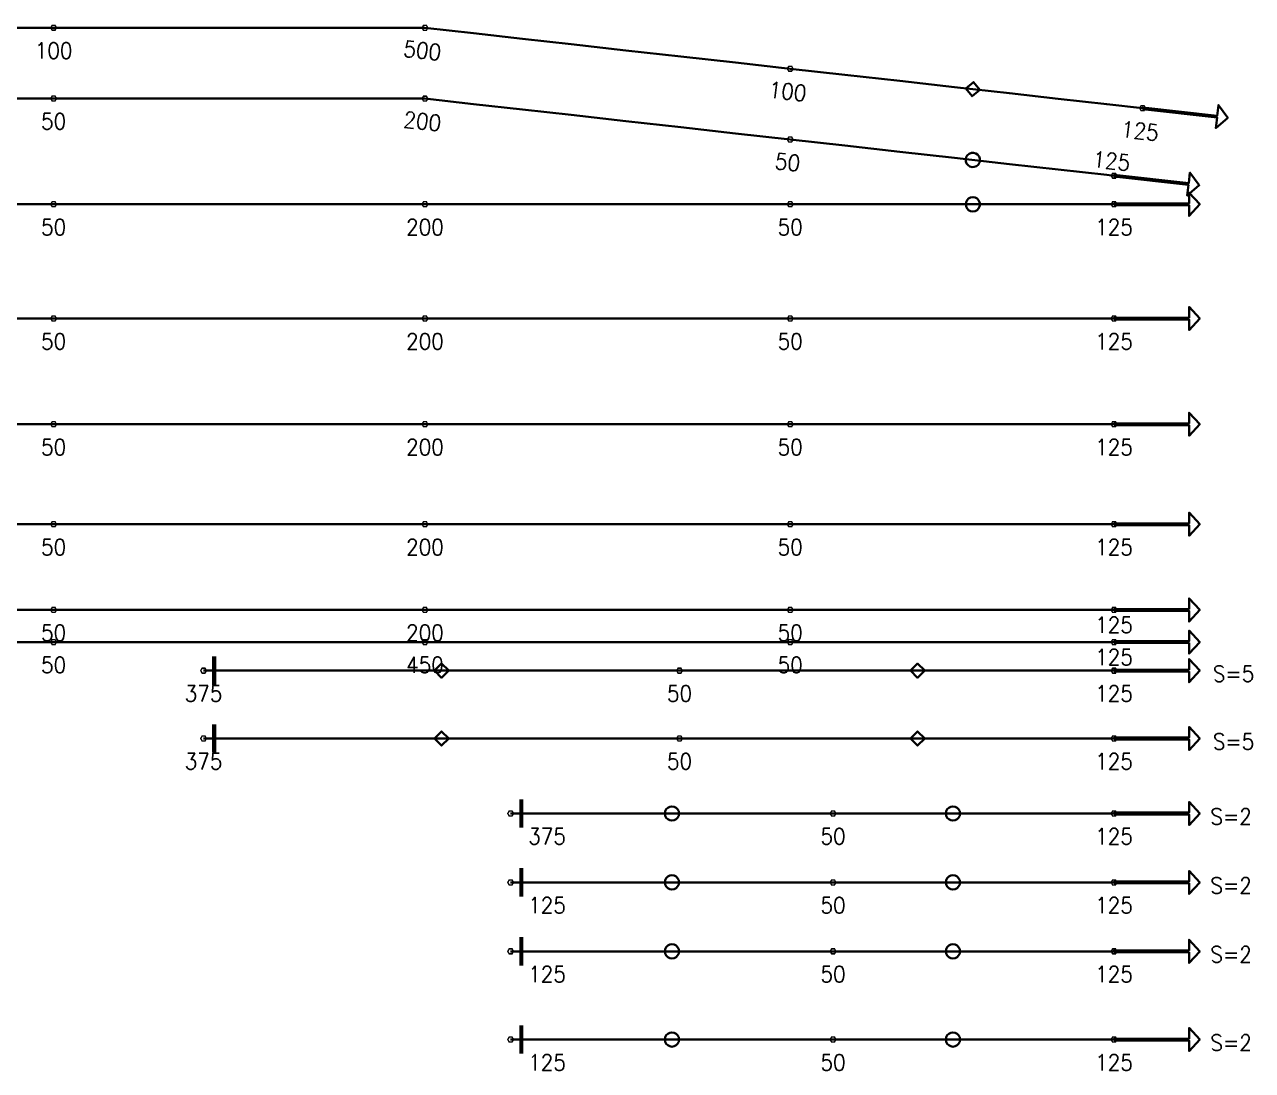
# Model space of a CAD drawing. Header units: millimetres. Extents: x 125183 to 591045, y -24154 to 44743.
# Drawn here: x 428643 to 445838, y 23652 to 38296 of the extents above; entities that cross this region are included whole.
import ezdxf

# ---------------------------------------------------------------- set-up
doc = ezdxf.new("R2010")
doc.units = ezdxf.units.MM
doc.layers.add('Current_plane_Column', color=7, linetype='Continuous', true_color=0x4b00ff)
doc.layers.add('NDC_S-TENDON', color=6, linetype='Continuous', lineweight=35)
doc.layers.add('NDC_S_ANNO', color=7, linetype='Continuous', lineweight=20)
doc.styles.get("Standard").update_dxf_attribs({"font": 'arial.ttf'})

# ---------------------------------------------------------------- blocks, each defined once
blk = doc.blocks.new('TDX')
at = {"layer": 'NDC_S-TENDON', "linetype": 'Continuous'}
for points, elevation in [([(46490, 28751, 20, 20, 0), (46470, 28786, 20, 20, 0), (46430, 28786, 20, 20, 0), (46410, 28751, 20, 20, 0), (46430, 28717, 20, 20, 0), (46470, 28717, 20, 20, 0)], 2500), ([(46490, 28751, 20, 20, 0), (46470, 28786, 20, 20, 0), (46430, 28786, 20, 20, 0), (46410, 28751, 20, 20, 0), (46430, 28717, 20, 20, 0), (46470, 28717, 20, 20, 0)], 2500), ([(51690, 28750, 20, 20, 0), (51670, 28785, 20, 20, 0), (51630, 28785, 20, 20, 0), (51610, 28750, 20, 20, 0), (51630, 28715, 20, 20, 0), (51670, 28715, 20, 20, 0)], 2900), ([(51690, 28750, 20, 20, 0), (51670, 28785, 20, 20, 0), (51630, 28785, 20, 20, 0), (51610, 28750, 20, 20, 0), (51630, 28715, 20, 20, 0), (51670, 28715, 20, 20, 0)], 2900), ([(51690, 28750, 20, 20, 0), (51670, 28785, 20, 20, 0), (51630, 28785, 20, 20, 0), (51610, 28750, 20, 20, 0), (51630, 28715, 20, 20, 0), (51670, 28715, 20, 20, 0)], 2900), ([(51690, 28750, 20, 20, 0), (51670, 28785, 20, 20, 0), (51630, 28785, 20, 20, 0), (51610, 28750, 20, 20, 0), (51630, 28715, 20, 20, 0), (51670, 28715, 20, 20, 0)], 2900), ([(56805, 28177, 20, 20, 0), (56785, 28212, 20, 20, 0), (56745, 28212, 20, 20, 0), (56725, 28177, 20, 20, 0), (56745, 28143, 20, 20, 0), (56785, 28143, 20, 20, 0)], 2500), ([(56805, 28177, 20, 20, 0), (56785, 28212, 20, 20, 0), (56745, 28212, 20, 20, 0), (56725, 28177, 20, 20, 0), (56745, 28143, 20, 20, 0), (56785, 28143, 20, 20, 0)], 2500), ([(46490, 27761, 20, 20, 0), (46470, 27796, 20, 20, 0), (46430, 27796, 20, 20, 0), (46410, 27761, 20, 20, 0), (46430, 27726, 20, 20, 0), (46470, 27726, 20, 20, 0)], 2800), ([(46490, 27761, 20, 20, 0), (46470, 27796, 20, 20, 0), (46430, 27796, 20, 20, 0), (46410, 27761, 20, 20, 0), (46430, 27726, 20, 20, 0), (46470, 27726, 20, 20, 0)], 2800), ([(51690, 27760, 20, 20, 0), (51670, 27794, 20, 20, 0), (51630, 27794, 20, 20, 0), (51610, 27760, 20, 20, 0), (51630, 27725, 20, 20, 0), (51670, 27725, 20, 20, 0)], 2950), ([(51690, 27760, 20, 20, 0), (51670, 27794, 20, 20, 0), (51630, 27794, 20, 20, 0), (51610, 27760, 20, 20, 0), (51630, 27725, 20, 20, 0), (51670, 27725, 20, 20, 0)], 2950), ([(51690, 27760, 20, 20, 0), (51670, 27794, 20, 20, 0), (51630, 27794, 20, 20, 0), (51610, 27760, 20, 20, 0), (51630, 27725, 20, 20, 0), (51670, 27725, 20, 20, 0)], 2950), ([(51690, 27760, 20, 20, 0), (51670, 27794, 20, 20, 0), (51630, 27794, 20, 20, 0), (51610, 27760, 20, 20, 0), (51630, 27725, 20, 20, 0), (51670, 27725, 20, 20, 0)], 2950), ([(61740, 27625, 20, 20, 0), (61720, 27660, 20, 20, 0), (61680, 27660, 20, 20, 0), (61660, 27625, 20, 20, 0), (61680, 27590, 20, 20, 0), (61720, 27590, 20, 20, 0)], 2875), ([(61740, 27625, 20, 20, 0), (61720, 27660, 20, 20, 0), (61680, 27660, 20, 20, 0), (61660, 27625, 20, 20, 0), (61680, 27590, 20, 20, 0), (61720, 27590, 20, 20, 0)], 2875), ([(56805, 27187, 20, 20, 0), (56785, 27222, 20, 20, 0), (56745, 27222, 20, 20, 0), (56725, 27187, 20, 20, 0), (56745, 27152, 20, 20, 0), (56785, 27152, 20, 20, 0)], 2800), ([(56805, 27187, 20, 20, 0), (56785, 27222, 20, 20, 0), (56745, 27222, 20, 20, 0), (56725, 27187, 20, 20, 0), (56745, 27152, 20, 20, 0), (56785, 27152, 20, 20, 0)], 2800), ([(61340, 26679, 20, 20, 0), (61320, 26714, 20, 20, 0), (61280, 26714, 20, 20, 0), (61260, 26679, 20, 20, 0), (61280, 26645, 20, 20, 0), (61320, 26645, 20, 20, 0)], 2875), ([(61340, 26679, 20, 20, 0), (61320, 26714, 20, 20, 0), (61280, 26714, 20, 20, 0), (61260, 26679, 20, 20, 0), (61280, 26645, 20, 20, 0), (61320, 26645, 20, 20, 0)], 2875), ([(46490, 26280, 20, 20, 0), (46470, 26315, 20, 20, 0), (46430, 26315, 20, 20, 0), (46410, 26280, 20, 20, 0), (46430, 26245, 20, 20, 0), (46470, 26245, 20, 20, 0)], 2800), ([(46490, 26280, 20, 20, 0), (46470, 26315, 20, 20, 0), (46430, 26315, 20, 20, 0), (46410, 26280, 20, 20, 0), (46430, 26245, 20, 20, 0), (46470, 26245, 20, 20, 0)], 2800), ([(51690, 26280, 20, 20, 0), (51670, 26315, 20, 20, 0), (51630, 26315, 20, 20, 0), (51610, 26280, 20, 20, 0), (51630, 26245, 20, 20, 0), (51670, 26245, 20, 20, 0)], 2950), ([(51690, 26280, 20, 20, 0), (51670, 26315, 20, 20, 0), (51630, 26315, 20, 20, 0), (51610, 26280, 20, 20, 0), (51630, 26245, 20, 20, 0), (51670, 26245, 20, 20, 0)], 2950), ([(51690, 26280, 20, 20, 0), (51670, 26315, 20, 20, 0), (51630, 26315, 20, 20, 0), (51610, 26280, 20, 20, 0), (51630, 26245, 20, 20, 0), (51670, 26245, 20, 20, 0)], 2950), ([(51690, 26280, 20, 20, 0), (51670, 26315, 20, 20, 0), (51630, 26315, 20, 20, 0), (51610, 26280, 20, 20, 0), (51630, 26245, 20, 20, 0), (51670, 26245, 20, 20, 0)], 2950), ([(56805, 26280, 20, 20, 0), (56785, 26315, 20, 20, 0), (56745, 26315, 20, 20, 0), (56725, 26280, 20, 20, 0), (56745, 26245, 20, 20, 0), (56785, 26245, 20, 20, 0)], 2800), ([(56805, 26280, 20, 20, 0), (56785, 26315, 20, 20, 0), (56745, 26315, 20, 20, 0), (56725, 26280, 20, 20, 0), (56745, 26245, 20, 20, 0), (56785, 26245, 20, 20, 0)], 2800), ([(61340, 26280, 20, 20, 0), (61320, 26315, 20, 20, 0), (61280, 26315, 20, 20, 0), (61260, 26280, 20, 20, 0), (61280, 26245, 20, 20, 0), (61320, 26245, 20, 20, 0)], 2875), ([(61340, 26280, 20, 20, 0), (61320, 26315, 20, 20, 0), (61280, 26315, 20, 20, 0), (61260, 26280, 20, 20, 0), (61280, 26245, 20, 20, 0), (61320, 26245, 20, 20, 0)], 2875), ([(46490, 24680, 20, 20, 0), (46470, 24715, 20, 20, 0), (46430, 24715, 20, 20, 0), (46410, 24680, 20, 20, 0), (46430, 24645, 20, 20, 0), (46470, 24645, 20, 20, 0)], 2800), ([(46490, 24680, 20, 20, 0), (46470, 24715, 20, 20, 0), (46430, 24715, 20, 20, 0), (46410, 24680, 20, 20, 0), (46430, 24645, 20, 20, 0), (46470, 24645, 20, 20, 0)], 2800), ([(51690, 24680, 20, 20, 0), (51670, 24715, 20, 20, 0), (51630, 24715, 20, 20, 0), (51610, 24680, 20, 20, 0), (51630, 24645, 20, 20, 0), (51670, 24645, 20, 20, 0)], 2950), ([(51690, 24680, 20, 20, 0), (51670, 24715, 20, 20, 0), (51630, 24715, 20, 20, 0), (51610, 24680, 20, 20, 0), (51630, 24645, 20, 20, 0), (51670, 24645, 20, 20, 0)], 2950), ([(51690, 24680, 20, 20, 0), (51670, 24715, 20, 20, 0), (51630, 24715, 20, 20, 0), (51610, 24680, 20, 20, 0), (51630, 24645, 20, 20, 0), (51670, 24645, 20, 20, 0)], 2950), ([(51690, 24680, 20, 20, 0), (51670, 24715, 20, 20, 0), (51630, 24715, 20, 20, 0), (51610, 24680, 20, 20, 0), (51630, 24645, 20, 20, 0), (51670, 24645, 20, 20, 0)], 2950), ([(56805, 24680, 20, 20, 0), (56785, 24715, 20, 20, 0), (56745, 24715, 20, 20, 0), (56725, 24680, 20, 20, 0), (56745, 24645, 20, 20, 0), (56785, 24645, 20, 20, 0)], 2800), ([(56805, 24680, 20, 20, 0), (56785, 24715, 20, 20, 0), (56745, 24715, 20, 20, 0), (56725, 24680, 20, 20, 0), (56745, 24645, 20, 20, 0), (56785, 24645, 20, 20, 0)], 2800), ([(61340, 24680, 20, 20, 0), (61320, 24715, 20, 20, 0), (61280, 24715, 20, 20, 0), (61260, 24680, 20, 20, 0), (61280, 24645, 20, 20, 0), (61320, 24645, 20, 20, 0)], 2875), ([(61340, 24680, 20, 20, 0), (61320, 24715, 20, 20, 0), (61280, 24715, 20, 20, 0), (61260, 24680, 20, 20, 0), (61280, 24645, 20, 20, 0), (61320, 24645, 20, 20, 0)], 2875), ([(46490, 23200, 20, 20, 0), (46470, 23235, 20, 20, 0), (46430, 23235, 20, 20, 0), (46410, 23200, 20, 20, 0), (46430, 23165, 20, 20, 0), (46470, 23165, 20, 20, 0)], 2800), ([(46490, 23200, 20, 20, 0), (46470, 23235, 20, 20, 0), (46430, 23235, 20, 20, 0), (46410, 23200, 20, 20, 0), (46430, 23165, 20, 20, 0), (46470, 23165, 20, 20, 0)], 2800), ([(51690, 23200, 20, 20, 0), (51670, 23235, 20, 20, 0), (51630, 23235, 20, 20, 0), (51610, 23200, 20, 20, 0), (51630, 23165, 20, 20, 0), (51670, 23165, 20, 20, 0)], 2950), ([(51690, 23200, 20, 20, 0), (51670, 23235, 20, 20, 0), (51630, 23235, 20, 20, 0), (51610, 23200, 20, 20, 0), (51630, 23165, 20, 20, 0), (51670, 23165, 20, 20, 0)], 2950), ([(51690, 23200, 20, 20, 0), (51670, 23235, 20, 20, 0), (51630, 23235, 20, 20, 0), (51610, 23200, 20, 20, 0), (51630, 23165, 20, 20, 0), (51670, 23165, 20, 20, 0)], 2950), ([(51690, 23200, 20, 20, 0), (51670, 23235, 20, 20, 0), (51630, 23235, 20, 20, 0), (51610, 23200, 20, 20, 0), (51630, 23165, 20, 20, 0), (51670, 23165, 20, 20, 0)], 2950), ([(56805, 23200, 20, 20, 0), (56785, 23235, 20, 20, 0), (56745, 23235, 20, 20, 0), (56725, 23200, 20, 20, 0), (56745, 23165, 20, 20, 0), (56785, 23165, 20, 20, 0)], 2800), ([(56805, 23200, 20, 20, 0), (56785, 23235, 20, 20, 0), (56745, 23235, 20, 20, 0), (56725, 23200, 20, 20, 0), (56745, 23165, 20, 20, 0), (56785, 23165, 20, 20, 0)], 2800), ([(61340, 23200, 20, 20, 0), (61320, 23235, 20, 20, 0), (61280, 23235, 20, 20, 0), (61260, 23200, 20, 20, 0), (61280, 23165, 20, 20, 0), (61320, 23165, 20, 20, 0)], 2875), ([(61340, 23200, 20, 20, 0), (61320, 23235, 20, 20, 0), (61280, 23235, 20, 20, 0), (61260, 23200, 20, 20, 0), (61280, 23165, 20, 20, 0), (61320, 23165, 20, 20, 0)], 2875), ([(46490, 21800, 20, 20, 0), (46470, 21835, 20, 20, 0), (46430, 21835, 20, 20, 0), (46410, 21800, 20, 20, 0), (46430, 21765, 20, 20, 0), (46470, 21765, 20, 20, 0)], 2800), ([(46490, 21800, 20, 20, 0), (46470, 21835, 20, 20, 0), (46430, 21835, 20, 20, 0), (46410, 21800, 20, 20, 0), (46430, 21765, 20, 20, 0), (46470, 21765, 20, 20, 0)], 2800), ([(51690, 21800, 20, 20, 0), (51670, 21835, 20, 20, 0), (51630, 21835, 20, 20, 0), (51610, 21800, 20, 20, 0), (51630, 21765, 20, 20, 0), (51670, 21765, 20, 20, 0)], 2950), ([(51690, 21800, 20, 20, 0), (51670, 21835, 20, 20, 0), (51630, 21835, 20, 20, 0), (51610, 21800, 20, 20, 0), (51630, 21765, 20, 20, 0), (51670, 21765, 20, 20, 0)], 2950), ([(51690, 21800, 20, 20, 0), (51670, 21835, 20, 20, 0), (51630, 21835, 20, 20, 0), (51610, 21800, 20, 20, 0), (51630, 21765, 20, 20, 0), (51670, 21765, 20, 20, 0)], 2950), ([(51690, 21800, 20, 20, 0), (51670, 21835, 20, 20, 0), (51630, 21835, 20, 20, 0), (51610, 21800, 20, 20, 0), (51630, 21765, 20, 20, 0), (51670, 21765, 20, 20, 0)], 2950), ([(56805, 21800, 20, 20, 0), (56785, 21835, 20, 20, 0), (56745, 21835, 20, 20, 0), (56725, 21800, 20, 20, 0), (56745, 21765, 20, 20, 0), (56785, 21765, 20, 20, 0)], 2800), ([(56805, 21800, 20, 20, 0), (56785, 21835, 20, 20, 0), (56745, 21835, 20, 20, 0), (56725, 21800, 20, 20, 0), (56745, 21765, 20, 20, 0), (56785, 21765, 20, 20, 0)], 2800), ([(61340, 21800, 20, 20, 0), (61320, 21835, 20, 20, 0), (61280, 21835, 20, 20, 0), (61260, 21800, 20, 20, 0), (61280, 21765, 20, 20, 0), (61320, 21765, 20, 20, 0)], 2875), ([(61340, 21800, 20, 20, 0), (61320, 21835, 20, 20, 0), (61280, 21835, 20, 20, 0), (61260, 21800, 20, 20, 0), (61280, 21765, 20, 20, 0), (61320, 21765, 20, 20, 0)], 2875), ([(46490, 20600, 20, 20, 0), (46470, 20635, 20, 20, 0), (46430, 20635, 20, 20, 0), (46410, 20600, 20, 20, 0), (46430, 20565, 20, 20, 0), (46470, 20565, 20, 20, 0)], 2800), ([(46490, 20600, 20, 20, 0), (46470, 20635, 20, 20, 0), (46430, 20635, 20, 20, 0), (46410, 20600, 20, 20, 0), (46430, 20565, 20, 20, 0), (46470, 20565, 20, 20, 0)], 2800), ([(51690, 20600, 20, 20, 0), (51670, 20635, 20, 20, 0), (51630, 20635, 20, 20, 0), (51610, 20600, 20, 20, 0), (51630, 20565, 20, 20, 0), (51670, 20565, 20, 20, 0)], 2950), ([(51690, 20600, 20, 20, 0), (51670, 20635, 20, 20, 0), (51630, 20635, 20, 20, 0), (51610, 20600, 20, 20, 0), (51630, 20565, 20, 20, 0), (51670, 20565, 20, 20, 0)], 2950), ([(51690, 20600, 20, 20, 0), (51670, 20635, 20, 20, 0), (51630, 20635, 20, 20, 0), (51610, 20600, 20, 20, 0), (51630, 20565, 20, 20, 0), (51670, 20565, 20, 20, 0)], 2950), ([(51690, 20600, 20, 20, 0), (51670, 20635, 20, 20, 0), (51630, 20635, 20, 20, 0), (51610, 20600, 20, 20, 0), (51630, 20565, 20, 20, 0), (51670, 20565, 20, 20, 0)], 2950), ([(56805, 20600, 20, 20, 0), (56785, 20635, 20, 20, 0), (56745, 20635, 20, 20, 0), (56725, 20600, 20, 20, 0), (56745, 20565, 20, 20, 0), (56785, 20565, 20, 20, 0)], 2800), ([(56805, 20600, 20, 20, 0), (56785, 20635, 20, 20, 0), (56745, 20635, 20, 20, 0), (56725, 20600, 20, 20, 0), (56745, 20565, 20, 20, 0), (56785, 20565, 20, 20, 0)], 2800), ([(61340, 20600, 20, 20, 0), (61320, 20635, 20, 20, 0), (61280, 20635, 20, 20, 0), (61260, 20600, 20, 20, 0), (61280, 20565, 20, 20, 0), (61320, 20565, 20, 20, 0)], 2875), ([(61340, 20600, 20, 20, 0), (61320, 20635, 20, 20, 0), (61280, 20635, 20, 20, 0), (61260, 20600, 20, 20, 0), (61280, 20565, 20, 20, 0), (61320, 20565, 20, 20, 0)], 2875), ([(46490, 20150, 20, 20, 0), (46470, 20185, 20, 20, 0), (46430, 20185, 20, 20, 0), (46410, 20150, 20, 20, 0), (46430, 20115, 20, 20, 0), (46470, 20115, 20, 20, 0)], 2550), ([(46490, 20150, 20, 20, 0), (46470, 20185, 20, 20, 0), (46430, 20185, 20, 20, 0), (46410, 20150, 20, 20, 0), (46430, 20115, 20, 20, 0), (46470, 20115, 20, 20, 0)], 2550), ([(51690, 20150, 20, 20, 0), (51670, 20185, 20, 20, 0), (51630, 20185, 20, 20, 0), (51610, 20150, 20, 20, 0), (51630, 20115, 20, 20, 0), (51670, 20115, 20, 20, 0)], 2950), ([(51690, 20150, 20, 20, 0), (51670, 20185, 20, 20, 0), (51630, 20185, 20, 20, 0), (51610, 20150, 20, 20, 0), (51630, 20115, 20, 20, 0), (51670, 20115, 20, 20, 0)], 2950), ([(51690, 20150, 20, 20, 0), (51670, 20185, 20, 20, 0), (51630, 20185, 20, 20, 0), (51610, 20150, 20, 20, 0), (51630, 20115, 20, 20, 0), (51670, 20115, 20, 20, 0)], 2950), ([(51690, 20150, 20, 20, 0), (51670, 20185, 20, 20, 0), (51630, 20185, 20, 20, 0), (51610, 20150, 20, 20, 0), (51630, 20115, 20, 20, 0), (51670, 20115, 20, 20, 0)], 2950), ([(56805, 20150, 20, 20, 0), (56785, 20185, 20, 20, 0), (56745, 20185, 20, 20, 0), (56725, 20150, 20, 20, 0), (56745, 20115, 20, 20, 0), (56785, 20115, 20, 20, 0)], 2550), ([(56805, 20150, 20, 20, 0), (56785, 20185, 20, 20, 0), (56745, 20185, 20, 20, 0), (56725, 20150, 20, 20, 0), (56745, 20115, 20, 20, 0), (56785, 20115, 20, 20, 0)], 2550), ([(61340, 20150, 20, 20, 0), (61320, 20185, 20, 20, 0), (61280, 20185, 20, 20, 0), (61260, 20150, 20, 20, 0), (61280, 20115, 20, 20, 0), (61320, 20115, 20, 20, 0)], 2875), ([(61340, 20150, 20, 20, 0), (61320, 20185, 20, 20, 0), (61280, 20185, 20, 20, 0), (61260, 20150, 20, 20, 0), (61280, 20115, 20, 20, 0), (61320, 20115, 20, 20, 0)], 2875), ([(48590, 19750, 20, 20, 0), (48570, 19785, 20, 20, 0), (48530, 19785, 20, 20, 0), (48510, 19750, 20, 20, 0), (48530, 19715, 20, 20, 0), (48570, 19715, 20, 20, 0)], 2875), ([(48590, 19750, 20, 20, 0), (48570, 19785, 20, 20, 0), (48530, 19785, 20, 20, 0), (48510, 19750, 20, 20, 0), (48530, 19715, 20, 20, 0), (48570, 19715, 20, 20, 0)], 2875), ([(55255, 19750, 20, 20, 0), (55235, 19785, 20, 20, 0), (55195, 19785, 20, 20, 0), (55175, 19750, 20, 20, 0), (55195, 19715, 20, 20, 0), (55235, 19715, 20, 20, 0)], 2550), ([(55255, 19750, 20, 20, 0), (55235, 19785, 20, 20, 0), (55195, 19785, 20, 20, 0), (55175, 19750, 20, 20, 0), (55195, 19715, 20, 20, 0), (55235, 19715, 20, 20, 0)], 2550), ([(61340, 19750, 20, 20, 0), (61320, 19785, 20, 20, 0), (61280, 19785, 20, 20, 0), (61260, 19750, 20, 20, 0), (61280, 19715, 20, 20, 0), (61320, 19715, 20, 20, 0)], 2875), ([(61340, 19750, 20, 20, 0), (61320, 19785, 20, 20, 0), (61280, 19785, 20, 20, 0), (61260, 19750, 20, 20, 0), (61280, 19715, 20, 20, 0), (61320, 19715, 20, 20, 0)], 2875), ([(48590, 18800, 20, 20, 0), (48570, 18835, 20, 20, 0), (48530, 18835, 20, 20, 0), (48510, 18800, 20, 20, 0), (48530, 18765, 20, 20, 0), (48570, 18765, 20, 20, 0)], 2875), ([(48590, 18800, 20, 20, 0), (48570, 18835, 20, 20, 0), (48530, 18835, 20, 20, 0), (48510, 18800, 20, 20, 0), (48530, 18765, 20, 20, 0), (48570, 18765, 20, 20, 0)], 2875), ([(55255, 18800, 20, 20, 0), (55235, 18835, 20, 20, 0), (55195, 18835, 20, 20, 0), (55175, 18800, 20, 20, 0), (55195, 18765, 20, 20, 0), (55235, 18765, 20, 20, 0)], 2550), ([(55255, 18800, 20, 20, 0), (55235, 18835, 20, 20, 0), (55195, 18835, 20, 20, 0), (55175, 18800, 20, 20, 0), (55195, 18765, 20, 20, 0), (55235, 18765, 20, 20, 0)], 2550), ([(61340, 18800, 20, 20, 0), (61320, 18835, 20, 20, 0), (61280, 18835, 20, 20, 0), (61260, 18800, 20, 20, 0), (61280, 18765, 20, 20, 0), (61320, 18765, 20, 20, 0)], 2875), ([(61340, 18800, 20, 20, 0), (61320, 18835, 20, 20, 0), (61280, 18835, 20, 20, 0), (61260, 18800, 20, 20, 0), (61280, 18765, 20, 20, 0), (61320, 18765, 20, 20, 0)], 2875), ([(52890, 17750, 20, 20, 0), (52870, 17785, 20, 20, 0), (52830, 17785, 20, 20, 0), (52810, 17750, 20, 20, 0), (52830, 17715, 20, 20, 0), (52870, 17715, 20, 20, 0)], 2875), ([(52890, 17750, 20, 20, 0), (52870, 17785, 20, 20, 0), (52830, 17785, 20, 20, 0), (52810, 17750, 20, 20, 0), (52830, 17715, 20, 20, 0), (52870, 17715, 20, 20, 0)], 2875), ([(57405, 17750, 20, 20, 0), (57385, 17785, 20, 20, 0), (57345, 17785, 20, 20, 0), (57325, 17750, 20, 20, 0), (57345, 17715, 20, 20, 0), (57385, 17715, 20, 20, 0)], 2550), ([(57405, 17750, 20, 20, 0), (57385, 17785, 20, 20, 0), (57345, 17785, 20, 20, 0), (57325, 17750, 20, 20, 0), (57345, 17715, 20, 20, 0), (57385, 17715, 20, 20, 0)], 2550), ([(61340, 17750, 20, 20, 0), (61320, 17785, 20, 20, 0), (61280, 17785, 20, 20, 0), (61260, 17750, 20, 20, 0), (61280, 17715, 20, 20, 0), (61320, 17715, 20, 20, 0)], 2875), ([(61340, 17750, 20, 20, 0), (61320, 17785, 20, 20, 0), (61280, 17785, 20, 20, 0), (61260, 17750, 20, 20, 0), (61280, 17715, 20, 20, 0), (61320, 17715, 20, 20, 0)], 2875), ([(52890, 16785, 20, 20, 0), (52870, 16820, 20, 20, 0), (52830, 16820, 20, 20, 0), (52810, 16785, 20, 20, 0), (52830, 16750, 20, 20, 0), (52870, 16750, 20, 20, 0)], 2875), ([(52890, 16785, 20, 20, 0), (52870, 16820, 20, 20, 0), (52830, 16820, 20, 20, 0), (52810, 16785, 20, 20, 0), (52830, 16750, 20, 20, 0), (52870, 16750, 20, 20, 0)], 2875), ([(57405, 16785, 20, 20, 0), (57385, 16820, 20, 20, 0), (57345, 16820, 20, 20, 0), (57325, 16785, 20, 20, 0), (57345, 16750, 20, 20, 0), (57385, 16750, 20, 20, 0)], 2800), ([(57405, 16785, 20, 20, 0), (57385, 16820, 20, 20, 0), (57345, 16820, 20, 20, 0), (57325, 16785, 20, 20, 0), (57345, 16750, 20, 20, 0), (57385, 16750, 20, 20, 0)], 2800), ([(61340, 16785, 20, 20, 0), (61320, 16820, 20, 20, 0), (61280, 16820, 20, 20, 0), (61260, 16785, 20, 20, 0), (61280, 16750, 20, 20, 0), (61320, 16750, 20, 20, 0)], 2875), ([(61340, 16785, 20, 20, 0), (61320, 16820, 20, 20, 0), (61280, 16820, 20, 20, 0), (61260, 16785, 20, 20, 0), (61280, 16750, 20, 20, 0), (61320, 16750, 20, 20, 0)], 2875), ([(52890, 15820, 20, 20, 0), (52870, 15855, 20, 20, 0), (52830, 15855, 20, 20, 0), (52810, 15820, 20, 20, 0), (52830, 15785, 20, 20, 0), (52870, 15785, 20, 20, 0)], 2873), ([(52890, 15820, 20, 20, 0), (52870, 15855, 20, 20, 0), (52830, 15855, 20, 20, 0), (52810, 15820, 20, 20, 0), (52830, 15785, 20, 20, 0), (52870, 15785, 20, 20, 0)], 2873), ([(57405, 15820, 20, 20, 0), (57385, 15855, 20, 20, 0), (57345, 15855, 20, 20, 0), (57325, 15820, 20, 20, 0), (57345, 15785, 20, 20, 0), (57385, 15785, 20, 20, 0)], 2798), ([(57405, 15820, 20, 20, 0), (57385, 15855, 20, 20, 0), (57345, 15855, 20, 20, 0), (57325, 15820, 20, 20, 0), (57345, 15785, 20, 20, 0), (57385, 15785, 20, 20, 0)], 2798), ([(61340, 15820, 20, 20, 0), (61320, 15855, 20, 20, 0), (61280, 15855, 20, 20, 0), (61260, 15820, 20, 20, 0), (61280, 15785, 20, 20, 0), (61320, 15785, 20, 20, 0)], 2873), ([(61340, 15820, 20, 20, 0), (61320, 15855, 20, 20, 0), (61280, 15855, 20, 20, 0), (61260, 15820, 20, 20, 0), (61280, 15785, 20, 20, 0), (61320, 15785, 20, 20, 0)], 2873), ([(52890, 14585, 20, 20, 0), (52870, 14620, 20, 20, 0), (52830, 14620, 20, 20, 0), (52810, 14585, 20, 20, 0), (52830, 14550, 20, 20, 0), (52870, 14550, 20, 20, 0)], 2876), ([(52890, 14585, 20, 20, 0), (52870, 14620, 20, 20, 0), (52830, 14620, 20, 20, 0), (52810, 14585, 20, 20, 0), (52830, 14550, 20, 20, 0), (52870, 14550, 20, 20, 0)], 2876), ([(57405, 14585, 20, 20, 0), (57385, 14620, 20, 20, 0), (57345, 14620, 20, 20, 0), (57325, 14585, 20, 20, 0), (57345, 14550, 20, 20, 0), (57385, 14550, 20, 20, 0)], 2801), ([(57405, 14585, 20, 20, 0), (57385, 14620, 20, 20, 0), (57345, 14620, 20, 20, 0), (57325, 14585, 20, 20, 0), (57345, 14550, 20, 20, 0), (57385, 14550, 20, 20, 0)], 2801), ([(61340, 14585, 20, 20, 0), (61320, 14620, 20, 20, 0), (61280, 14620, 20, 20, 0), (61260, 14585, 20, 20, 0), (61280, 14550, 20, 20, 0), (61320, 14550, 20, 20, 0)], 2876), ([(61340, 14585, 20, 20, 0), (61320, 14620, 20, 20, 0), (61280, 14620, 20, 20, 0), (61260, 14585, 20, 20, 0), (61280, 14550, 20, 20, 0), (61320, 14550, 20, 20, 0)], 2876)]:
    blk.add_lwpolyline(points, format="xyseb", close=True, dxfattribs=dict(at, elevation=elevation))
for points, elevation in [([(59223, 27902), (59311, 27792), (59422, 27880), (59334, 27991), (59223, 27902)], 2659), ([(61699, 27613), (62742, 27496), (62725, 27347), (62893, 27492), (62762, 27669), (62745, 27520), (61701, 27637)], 2875), ([(59223, 26912), (59225, 26881), (59236, 26851), (59255, 26827), (59281, 26810), (59311, 26801), (59343, 26803), (59372, 26814), (59396, 26833), (59414, 26859), (59422, 26890), (59420, 26921), (59409, 26950), (59390, 26975), (59364, 26992), (59334, 27000), (59302, 26999), (59273, 26988), (59249, 26968), (59231, 26942), (59223, 26912)], 2832), ([(61299, 26667), (62342, 26551), (62325, 26402), (62493, 26546), (62362, 26724), (62345, 26575), (61301, 26691)], 2875), ([(59223, 26280), (59227, 26249), (59242, 26221), (59264, 26199), (59292, 26185), (59323, 26180), (59353, 26185), (59381, 26199), (59403, 26221), (59418, 26249), (59423, 26280), (59418, 26311), (59403, 26339), (59381, 26361), (59353, 26375), (59323, 26380), (59292, 26375), (59264, 26361), (59242, 26339), (59227, 26311), (59223, 26280)], 2832), ([(61300, 26268), (62350, 26268), (62350, 26118), (62500, 26280), (62350, 26442), (62350, 26292), (61300, 26292)], 2875), ([(61300, 24668), (62350, 24668), (62350, 24518), (62500, 24680), (62350, 24842), (62350, 24692), (61300, 24692)], 2875), ([(61300, 23188), (62350, 23188), (62350, 23038), (62500, 23200), (62350, 23362), (62350, 23212), (61300, 23212)], 2875), ([(61300, 21788), (62350, 21788), (62350, 21638), (62500, 21800), (62350, 21962), (62350, 21812), (61300, 21812)], 2875), ([(61300, 20588), (62350, 20588), (62350, 20438), (62500, 20600), (62350, 20762), (62350, 20612), (61300, 20612)], 2875), ([(61300, 20138), (62350, 20138), (62350, 19988), (62500, 20150), (62350, 20312), (62350, 20162), (61300, 20162)], 2875), ([(51783, 19750), (51883, 19650), (51983, 19750), (51883, 19850), (51783, 19750)], 2691), ([(58448, 19750), (58548, 19650), (58648, 19750), (58548, 19850), (58448, 19750)], 2691), ([(61300, 19738), (62350, 19738), (62350, 19588), (62500, 19750), (62350, 19912), (62350, 19762), (61300, 19762)], 2875), ([(61300, 18788), (62350, 18788), (62350, 18638), (62500, 18800), (62350, 18962), (62350, 18812), (61300, 18812)], 2875), ([(51783, 18800), (51883, 18700), (51983, 18800), (51883, 18900), (51783, 18800)], 2691), ([(58448, 18800), (58548, 18700), (58648, 18800), (58548, 18900), (58448, 18800)], 2691), ([(61300, 17738), (62350, 17738), (62350, 17588), (62500, 17750), (62350, 17912), (62350, 17762), (61300, 17762)], 2875), ([(55007, 17750), (55012, 17719), (55027, 17691), (55049, 17669), (55077, 17655), (55107, 17650), (55138, 17655), (55166, 17669), (55188, 17691), (55203, 17719), (55207, 17750), (55203, 17781), (55188, 17809), (55166, 17831), (55138, 17845), (55107, 17850), (55077, 17845), (55049, 17831), (55027, 17809), (55012, 17781), (55007, 17750)], 2691), ([(58942, 17750), (58947, 17719), (58962, 17691), (58984, 17669), (59012, 17655), (59042, 17650), (59073, 17655), (59101, 17669), (59123, 17691), (59138, 17719), (59142, 17750), (59138, 17781), (59123, 17809), (59101, 17831), (59073, 17845), (59042, 17850), (59012, 17845), (58984, 17831), (58962, 17809), (58947, 17781), (58942, 17750)], 2691), ([(55007, 16785), (55012, 16754), (55027, 16726), (55049, 16704), (55077, 16690), (55107, 16685), (55138, 16690), (55166, 16704), (55188, 16726), (55203, 16754), (55207, 16785), (55203, 16816), (55188, 16844), (55166, 16866), (55138, 16880), (55107, 16885), (55077, 16880), (55049, 16866), (55027, 16844), (55012, 16816), (55007, 16785)], 2832), ([(58942, 16785), (58947, 16754), (58962, 16726), (58984, 16704), (59012, 16690), (59042, 16685), (59073, 16690), (59101, 16704), (59123, 16726), (59138, 16754), (59142, 16785), (59138, 16816), (59123, 16844), (59101, 16866), (59073, 16880), (59042, 16885), (59012, 16880), (58984, 16866), (58962, 16844), (58947, 16816), (58942, 16785)], 2832), ([(61300, 16773), (62350, 16773), (62350, 16623), (62500, 16785), (62350, 16947), (62350, 16797), (61300, 16797)], 2875), ([(55007, 15820), (55012, 15789), (55027, 15761), (55049, 15739), (55077, 15725), (55107, 15720), (55138, 15725), (55166, 15739), (55188, 15761), (55203, 15789), (55207, 15820), (55203, 15851), (55188, 15879), (55166, 15901), (55138, 15915), (55107, 15920), (55077, 15915), (55049, 15901), (55027, 15879), (55012, 15851), (55007, 15820)], 2831), ([(58942, 15820), (58947, 15789), (58962, 15761), (58984, 15739), (59012, 15725), (59042, 15720), (59073, 15725), (59101, 15739), (59123, 15761), (59138, 15789), (59142, 15820), (59138, 15851), (59123, 15879), (59101, 15901), (59073, 15915), (59042, 15920), (59012, 15915), (58984, 15901), (58962, 15879), (58947, 15851), (58942, 15820)], 2831), ([(61300, 15808), (62350, 15808), (62350, 15658), (62500, 15820), (62350, 15982), (62350, 15832), (61300, 15832)], 2873), ([(55007, 14585), (55012, 14554), (55027, 14526), (55049, 14504), (55077, 14490), (55107, 14485), (55138, 14490), (55166, 14504), (55188, 14526), (55203, 14554), (55207, 14585), (55203, 14616), (55188, 14644), (55166, 14666), (55138, 14680), (55107, 14685), (55077, 14680), (55049, 14666), (55027, 14644), (55012, 14616), (55007, 14585)], 2833), ([(58942, 14585), (58947, 14554), (58962, 14526), (58984, 14504), (59012, 14490), (59042, 14485), (59073, 14490), (59101, 14504), (59123, 14526), (59138, 14554), (59142, 14585), (59138, 14616), (59123, 14644), (59101, 14666), (59073, 14680), (59042, 14685), (59012, 14680), (58984, 14666), (58962, 14644), (58947, 14616), (58942, 14585)], 2833), ([(61300, 14573), (62350, 14573), (62350, 14423), (62500, 14585), (62350, 14747), (62350, 14597), (61300, 14597)], 2876)]:
    blk.add_lwpolyline(points, close=True, dxfattribs=dict(at, elevation=elevation))
for points, elevation in [([(48700, 19950, 60, 60, 0), (48700, 19550, 60, 60, 0)], 2875), ([(48700, 19000, 60, 60, 0), (48700, 18600, 60, 60, 0)], 2875), ([(53000, 17950, 60, 60, 0), (53000, 17550, 60, 60, 0)], 2875), ([(53000, 16985, 60, 60, 0), (53000, 16585, 60, 60, 0)], 2875), ([(53000, 16020, 60, 60, 0), (53000, 15620, 60, 60, 0)], 2873), ([(53000, 14785, 60, 60, 0), (53000, 14385, 60, 60, 0)], 2876)]:
    blk.add_lwpolyline(points, format="xyseb", dxfattribs=dict(at, elevation=elevation))
for points in [[(41250, 28753, 2900), (41943, 28753, 2882), (42637, 28752, 2829), (43330, 28752, 2740), (44370, 28752, 2607), (45410, 28752, 2527), (46450, 28751, 2500), (47490, 28751, 2527), (48530, 28751, 2607), (49570, 28751, 2740), (50263, 28750, 2829), (50957, 28750, 2882), (51650, 28750, 2900)], [(51650, 28750, 2900), (52332, 28674, 2882), (53014, 28597, 2829), (53696, 28521, 2740), (54463, 28435, 2635), (55231, 28349, 2560), (55998, 28263, 2515), (56765, 28177, 2500), (57532, 28092, 2514), (58300, 28006, 2556), (59067, 27920, 2627), (59834, 27834, 2725), (60516, 27758, 2808), (61198, 27681, 2858), (61700, 27625, 0)], [(41250, 27762, 2950), (41943, 27762, 2943), (42637, 27762, 2923), (43330, 27762, 2890), (44370, 27761, 2840), (45410, 27761, 2810), (46450, 27761, 2800), (47490, 27761, 2810), (48530, 27760, 2840), (49570, 27760, 2890), (50263, 27760, 2923), (50957, 27760, 2943), (51650, 27760, 2950)], [(51650, 27760, 2950), (52332, 27683, 2943), (53014, 27607, 2923), (53696, 27531, 2890), (54463, 27445, 2851), (55231, 27359, 2822), (55998, 27273, 2806), (56765, 27187, 2800), (57532, 27101, 2803), (58300, 27015, 2811), (59067, 26929, 2825), (59834, 26843, 2845), (60516, 26767, 2862), (61198, 26691, 2872), (61300, 26679, 2872)], [(41250, 26280, 2950), (41943, 26280, 2943), (42637, 26280, 2923), (43330, 26280, 2890), (44110, 26280, 2851), (44890, 26280, 2822), (45670, 26280, 2806), (46450, 26280, 2800), (47230, 26280, 2806), (48010, 26280, 2822), (48790, 26280, 2851), (49570, 26280, 2890), (50263, 26280, 2923), (50957, 26280, 2943), (51650, 26280, 2950)], [(51650, 26280, 2950), (52332, 26280, 2943), (53014, 26280, 2923), (53696, 26280, 2890), (54719, 26280, 2840), (55742, 26280, 2810), (56765, 26280, 2800), (57788, 26280, 2805), (58811, 26280, 2820), (59834, 26280, 2845), (60516, 26280, 2862), (61198, 26280, 2872), (61300, 26280, 0)], [(41250, 24680, 2950), (41943, 24680, 2943), (42637, 24680, 2923), (43330, 24680, 2890), (44110, 24680, 2851), (44890, 24680, 2822), (45670, 24680, 2806), (46450, 24680, 2800), (47230, 24680, 2806), (48010, 24680, 2822), (48790, 24680, 2851), (49570, 24680, 2890), (50263, 24680, 2923), (50957, 24680, 2943), (51650, 24680, 2950)], [(51650, 24680, 2950), (52332, 24680, 2943), (53014, 24680, 2923), (53696, 24680, 2890), (54719, 24680, 2840), (55742, 24680, 2810), (56765, 24680, 2800), (57788, 24680, 2805), (58811, 24680, 2820), (59254, 24680, -30), (59936, 24680, -13), (60618, 24680, -3), (61300, 24680, 0)], [(41250, 23200, 2950), (41943, 23200, 2943), (42637, 23200, 2923), (43330, 23200, 2890), (44110, 23200, 2851), (44890, 23200, 2822), (45670, 23200, 2806), (46450, 23200, 2800), (47230, 23200, 2806), (48010, 23200, 2822), (48790, 23200, 2851), (49570, 23200, 2890), (50263, 23200, 2923), (50957, 23200, 2943), (51650, 23200, 2950)], [(51650, 23200, 2950), (52332, 23200, 2943), (53014, 23200, 2923), (53696, 23200, 2890), (54719, 23200, 2840), (55742, 23200, 2810), (56765, 23200, 2800), (57788, 23200, 2805), (58811, 23200, 2820), (59254, 23200, -30), (59936, 23200, -13), (60618, 23200, -3), (61300, 23200, 0)], [(41250, 21800, 2950), (41943, 21800, 2943), (42637, 21800, 2923), (43330, 21800, 2890), (44110, 21800, 2851), (44890, 21800, 2822), (45670, 21800, 2806), (46450, 21800, 2800), (47230, 21800, 2806), (48010, 21800, 2822), (48790, 21800, 2851), (49570, 21800, 2890), (50263, 21800, 2923), (50957, 21800, 2943), (51650, 21800, 2950)], [(51650, 21800, 2950), (52332, 21800, 2943), (53014, 21800, 2923), (53696, 21800, 2890), (54719, 21800, 2840), (55742, 21800, 2810), (56765, 21800, 2800), (57788, 21800, 2805), (58811, 21800, 2820), (59254, 21800, -30), (59936, 21800, -13), (60618, 21800, -3), (61300, 21800, 0)], [(41250, 20600, 2950), (41943, 20600, 2943), (42637, 20600, 2923), (43330, 20600, 2890), (44110, 20600, 2851), (44890, 20600, 2822), (45670, 20600, 2806), (46450, 20600, 2800), (47230, 20600, 2806), (48010, 20600, 2822), (48790, 20600, 2851), (49570, 20600, 2890), (50263, 20600, 2923), (50957, 20600, 2943), (51650, 20600, 2950)], [(51650, 20600, 2950), (52332, 20600, 2943), (53014, 20600, 2923), (53696, 20600, 2890), (54719, 20600, 2840), (55742, 20600, 2810), (56765, 20600, 2800), (57788, 20600, 2805), (58811, 20600, 2820), (59254, 20600, -30), (59936, 20600, -13), (60618, 20600, -3), (61300, 20600, 0)], [(41250, 20150, 2950), (41943, 20150, 2932), (42637, 20150, 2879), (43330, 20150, 2790), (44110, 20150, 2685), (44890, 20150, 2610), (45670, 20150, 2565), (46450, 20150, 2550), (47230, 20150, 2565), (48010, 20150, 2610), (48790, 20150, 2685), (49570, 20150, 2790), (50263, 20150, 2879), (50957, 20150, 2932), (51650, 20150, 2950)], [(51650, 20150, 2950), (52332, 20150, 2932), (53014, 20150, 2879), (53696, 20150, 2790), (54719, 20150, 2657), (55742, 20150, 2577), (56765, 20150, 2550), (57788, 20150, 2572), (58811, 20150, 2637), (59254, 20150, -130), (59936, 20150, -58), (60618, 20150, -14), (61300, 20150, 0)], [(48550, 19750, 2875), (49439, 19750, 2861), (50327, 19750, 2817), (51216, 19750, 2745), (52549, 19750, 2637), (53882, 19750, 2572), (55215, 19750, 2550), (56548, 19750, 2572), (57881, 19750, 2637), (59214, 19750, 2745), (59523, 19750, -58), (60411, 19750, -14), (61300, 19750, 0)], [(48550, 18800, 2875), (49439, 18800, 2861), (50327, 18800, 2817), (51216, 18800, 2745), (52549, 18800, 2637), (53882, 18800, 2572), (55215, 18800, 2550), (56548, 18800, 2572), (57881, 18800, 2637), (59214, 18800, 2745), (59523, 18800, -58), (60411, 18800, -14), (61300, 18800, 0)], [(52850, 17750, 2875), (53452, 17750, 2861), (54054, 17750, 2817), (54656, 17750, 2745), (55559, 17750, 2637), (56462, 17750, 2572), (57365, 17750, 2550), (58268, 17750, 2572), (59171, 17750, 2637), (59494, 17750, -130), (60096, 17750, -58), (60698, 17750, -14), (61300, 17750, 0)], [(52850, 16785, 2875), (53452, 16785, 2872), (54054, 16785, 2862), (54656, 16785, 2845), (55559, 16785, 2820), (56462, 16785, 2805), (57365, 16785, 2800), (58268, 16785, 2805), (59171, 16785, 2820), (59494, 16785, -30), (60096, 16785, -13), (60698, 16785, -3), (61300, 16785, 0)], [(52850, 15820, 2873), (53452, 15820, 2870), (54054, 15820, 2860), (54656, 15820, 2843), (55559, 15820, 2818), (56462, 15820, 2803), (57365, 15820, 2798), (58268, 15820, 2803), (59171, 15820, 2818), (59494, 15820, -32), (60096, 15820, -15), (60698, 15820, -5), (61300, 15820, -2)], [(52850, 14585, 2876), (53452, 14585, 2872), (54054, 14585, 2862), (54656, 14585, 2846), (55559, 14585, 2821), (56462, 14585, 2806), (57365, 14585, 2801), (58268, 14585, 2806), (59171, 14585, 2821), (59494, 14585, -29), (60096, 14585, -13), (60698, 14585, -3), (61300, 14585, 1)]]:
    blk.add_polyline3d(points, dxfattribs=at)
at = {"layer": 'NDC_S_ANNO', "linetype": 'Continuous', "char_height": 225, "attachment_point": 5, "line_spacing_factor": 0.75}
for s, insert, rotation in [('\\FSTANDARD.shx;100', (46450, 28431, 2500), 359.9845), ('\\FSTANDARD.shx;500', (51614, 28432, 2900), 353.6135), ('\\FSTANDARD.shx;100', (56729, 27859, 2500), 353.6135), ('\\FSTANDARD.shx;50', (46450, 27441, 2800), 359.9845), ('\\FSTANDARD.shx;200', (51614, 27441, 2950), 353.6135), ('\\FSTANDARD.shx;125', (61664, 27307), 353.6135), ('\\FSTANDARD.shx;125', (61264, 26886, 2872), 353.6135), ('\\FSTANDARD.shx;50', (56729, 26869, 2800), 353.6135)]:
    blk.add_mtext(s, dxfattribs=dict(at, insert=insert, rotation=rotation))
for s, insert in [('\\FSTANDARD.shx;50', (46450, 25960, 2800)), ('\\FSTANDARD.shx;200', (51650, 25960, 2950)), ('\\FSTANDARD.shx;50', (56765, 25960, 2800)), ('\\FSTANDARD.shx;125', (61300, 25960)), ('\\FSTANDARD.shx;50', (46450, 24360, 2800)), ('\\FSTANDARD.shx;200', (51650, 24360, 2950)), ('\\FSTANDARD.shx;50', (56765, 24360, 2800)), ('\\FSTANDARD.shx;125', (61300, 24360)), ('\\FSTANDARD.shx;50', (46450, 22880, 2800)), ('\\FSTANDARD.shx;200', (51650, 22880, 2950)), ('\\FSTANDARD.shx;50', (56765, 22880, 2800)), ('\\FSTANDARD.shx;125', (61300, 22880)), ('\\FSTANDARD.shx;50', (46450, 21480, 2800)), ('\\FSTANDARD.shx;200', (51650, 21480, 2950)), ('\\FSTANDARD.shx;50', (56765, 21480, 2800)), ('\\FSTANDARD.shx;125', (61300, 21480)), ('\\FSTANDARD.shx;125', (61300, 20390)), ('\\FSTANDARD.shx;50', (46450, 20280, 2800)), ('\\FSTANDARD.shx;200', (51650, 20280, 2950)), ('\\FSTANDARD.shx;50', (56765, 20280, 2800)), ('\\FSTANDARD.shx;125', (61300, 19940)), ('\\FSTANDARD.shx;50', (46450, 19830, 2550)), ('\\FSTANDARD.shx;450', (51650, 19830, 2950)), ('\\FSTANDARD.shx;50', (56765, 19830, 2550)), ('\\FSTANDARD.shx;S=5', (62974, 19707, 125)), ('\\FSTANDARD.shx;375', (48550, 19430, 2875)), ('\\FSTANDARD.shx;50', (55215, 19430, 2550)), ('\\FSTANDARD.shx;125', (61300, 19430)), ('\\FSTANDARD.shx;S=5', (62974, 18758, 125)), ('{\\Fstandard|c0;375}', (48550, 18480, 2875)), ('\\FSTANDARD.shx;50', (55215, 18480, 2550)), ('\\FSTANDARD.shx;125', (61300, 18480)), ('\\FSTANDARD.shx;S=2', (62939, 17708, 125)), ('\\FSTANDARD.shx;375', (53360, 17430, 2875)), ('\\FSTANDARD.shx;50', (57365, 17430, 2550)), ('\\FSTANDARD.shx;125', (61300, 17430)), ('\\FSTANDARD.shx;S=2', (62939, 16743, 125)), ('\\FSTANDARD.shx;125', (53360, 16465, 2875)), ('\\FSTANDARD.shx;50', (57365, 16465, 2800)), ('\\FSTANDARD.shx;125', (61300, 16465)), ('\\FSTANDARD.shx;S=2', (62939, 15778, 123)), ('\\FSTANDARD.shx;125', (53360, 15500, 2873)), ('\\FSTANDARD.shx;50', (57365, 15500, 2798)), ('\\FSTANDARD.shx;125', (61300, 15500, -2)), ('\\FSTANDARD.shx;S=2', (62939, 14542, 126)), ('\\FSTANDARD.shx;125', (53360, 14265, 2876)), ('\\FSTANDARD.shx;50', (57365, 14265, 2801)), ('\\FSTANDARD.shx;125', (61300, 14265, 1))]:
    blk.add_mtext(s, dxfattribs=dict(at, insert=insert))

msp = doc.modelspace()

# ---------------------------------------------------------------- block references
at = {"layer": 'Current_plane_Column'}
msp.add_blockref('TDX', (382600, 9500), dxfattribs=at)

doc.saveas('drawing.dxf')
